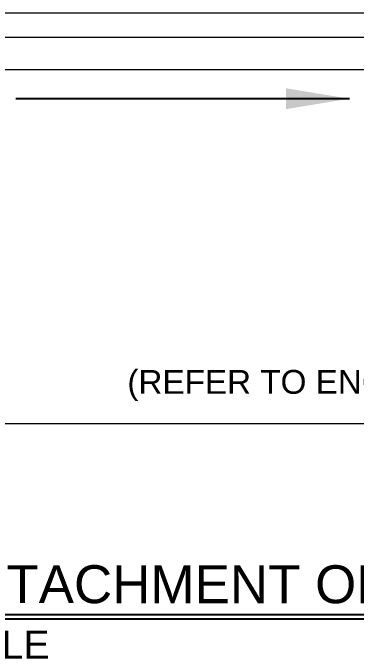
# Model space of a CAD drawing. Header units: feet. Extents: x 7599 to 8240, y -11181 to 1634.
# Drawn here: x 7986.6 to 8031.7, y -11181.2 to -11096.4 of the extents above; entities that cross this region are included whole.
import ezdxf

# ---------------------------------------------------------------- set-up
doc = ezdxf.new("R2010")
doc.units = ezdxf.units.FT
doc.header["$MEASUREMENT"] = 0
doc.styles.add('PAPER SPACE TXT', font='technic_.ttf', dxfattribs={"height": 0.125})
doc.styles.add('TITLE BBLOCK TEXT', font='ARIALUNI.TTF')
doc.dimstyles.new('PAPER SPACE', dxfattribs={"dimscale": 0, "dimtxt": 0.125, "dimasz": 0.125, "dimexe": 0, "dimexo": 0.020508, "dimgap": 0.041992, "dimtad": 1, "dimdec": 4, "dimzin": 3, "dimdsep": 46, "dimlunit": 4, "dimtxsty": 'PAPER SPACE TXT', "dimcen": 0.125, "dimclrd": 1, "dimclre": 1, "dimclrt": 7, "dimadec": 0, "dimazin": 0, "dimtfac": 1, "dimtdec": 4, "dimtofl": 0, "dimtmove": 2, "dimatfit": 3, "dimfxl": 1, "dimfrac": 2, "dimtolj": 1, "dimtzin": 0, "dimarcsym": 1})

msp = doc.modelspace()

# ---------------------------------------------------------------- linework, layer by layer
at = {"color": 7, "linetype": 'Continuous', "lineweight": 15}
for p, q in [((7889.958, -11096.401), (8178.965, -11096.401)), ((7891.017, -11096.401), (8177.906, -11096.401)), ((7889.958, -11099.576), (8178.965, -11099.576)), ((7889.958, -11103.81), (8178.965, -11103.81)), ((8178.965, -11150.3), (7889.958, -11150.3))]:
    msp.add_line(p, q, dxfattribs=at)
at = {"color": 6}
msp.add_line((7920.743, -11175.324), (8125.937, -11175.324), dxfattribs=at)
at = {"color": 251, "linetype": 'Continuous'}
msp.add_line((7931.872, -11175.917), (8125.937, -11175.917), dxfattribs=at)

# ---------------------------------------------------------------- texts
at = {"color": 7, "style": 'TITLE BBLOCK TEXT'}
for s, insert, char_height, width, attachment_point, rotation in [('\\A1;\\pt646.82;EXISTING  RAFTER\\P{\\H0.7063x;(REFER TO ENGINEERS LETTER FOR SPECS })', (8099.735, -11135.213), 4.42361, 130.138, 3, 0.01144), ('PV MODULE ATTACHMENT ON ASPHALT SHINGLE ROOF', (7934.001, -11168.86), 4.97657, 204.30443, 1, 359.98856), ('SCALE: NOT TO SCALE', (7933.858, -11177.433), 3.69069, 80.16375, 1, 359.98856)]:
    msp.add_mtext(s, dxfattribs=dict(at, insert=insert, char_height=char_height, width=width, attachment_point=attachment_point, rotation=rotation))

# ---------------------------------------------------------------- leaders
msp.add_leader([(8030.807, -11107.659), (7993.189, -11107.659), (7987.028, -11107.659)], dimstyle='PAPER SPACE', override={"dimscale": 66.653699, "dimtad": 0})

doc.saveas('drawing.dxf')
